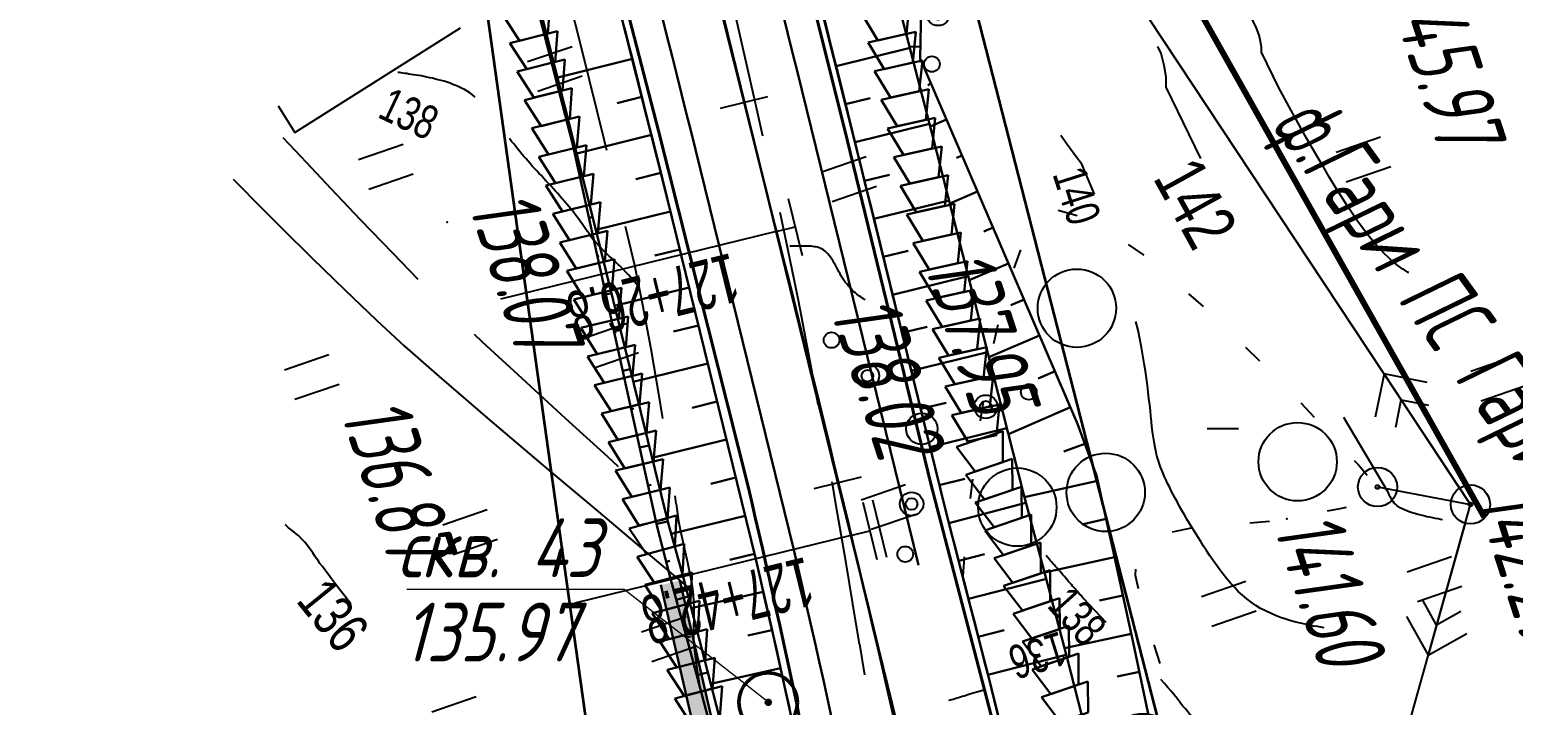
# Model space of a CAD drawing. Header units: millimetres. Extents: x -1799 to 6962, y -1020 to 4121.
# Drawn here: x 6834.9 to 6910.6, y -686.7 to -652.2 of the extents above; entities that cross this region are included whole.
import ezdxf

# ---------------------------------------------------------------- set-up
doc = ezdxf.new("R2010")
doc.units = ezdxf.units.MM
doc.linetypes.add('CONTI', pattern=[0])
for name, color, linetype, lineweight in [('10', 1, 'Continuous', 35), ('геология', 7, 'Continuous', 20), ('КОПИЯ_ОСЬ_13_ОТКОСЫ', 7, 'Continuous', 30), ('КОПИЯ_ОСЬ_ГРАНИЦЫ_ПОЛОС', 7, 'Continuous', 30), ('КОПИЯ_ОСЬ_ОТКОСЫ', 7, 'Continuous', 30), ('Новые опоры', 5, 'Continuous', 35), ('Огражд-перила', 1, 'ограждение2', 40), ('ОСЬ_ВЕРХ_ПОКРЫТИЯ_ГРАНИЦЫ_ПОЛОС', 7, 'Continuous', 30), ('ОСЬ_ВЕРХ_ПОКРЫТИЯ_ОСЬ', 1, 'Continuous', 30), ('Тротуар', 40, 'Continuous', 35)]:
    doc.layers.add(name, color=color, linetype=linetype, lineweight=lineweight)
for name, color, linetype in [('GOR_BDEFAULT', 212, 'CONTI'), ('PI_OTDEFAULT', 172, 'CONTI'), ('PI_TTDEFAULT', 5, 'CONTI'), ('PLN_O', 7, 'CONTI'), ('SIT_LDEFAULT', 7, 'CONTI'), ('USLZNDEFAULT', 7, 'CONTI'), ('канава', 7, 'Continuous'), ('КОПИЯ_ОСЬ_ТАНГЕНСЫ', 1, 'Continuous'), ('ОСЬ_ВЕРХ_ПОКРЫТИЯ_ПИКЕТЫ', 1, 'Continuous'), ('ОСЬ_ВЕРХ_ПОКРЫТИЯ_РАЗБИВКА_КРИВ', 1, 'Continuous'), ('ОСЬ_ВЕРХ_ПОКРЫТИЯ_ТАНГЕНСЫ', 1, 'Continuous'), ('разметка', 7, 'Continuous')]:
    doc.layers.add(name, color=color, linetype=linetype)
doc.layers.get('КОПИЯ_ОСЬ_ОТКОСЫ').off()
doc.styles.add('eskd', font='spds.shx', dxfattribs={"width": 1.2, "oblique": 15})
doc.styles.add('SHRFT', font='TXT', dxfattribs={"width": 3.5})
doc.styles.get("Standard").update_dxf_attribs({"font": 'arial.ttf'})
doc.styles.add('ГОСТ', font='', dxfattribs={"oblique": 15, "height": 4})
doc.styles.get('ГОСТ').set_extended_font_data('GOST type A')
doc.linetypes.add('ограждение2', pattern='A,0.25,-0.1,[132,ltypeshp.shx,S=0.1,R=0,X=-0.1,Y=0],-0.1,1', length=1.45)

# ---------------------------------------------------------------- blocks, each defined once
blk = doc.blocks.new('BL_2004')
at = {"color": 0}
blk.add_circle((0, 0), 2, dxfattribs=at)
blk = doc.blocks.new('BL_2011')
at = {"color": 0}
for p, q in [((0, 0), (0, 2.4)), ((1.6, 0), (1.6, 2.4))]:
    blk.add_line(p, q, dxfattribs=at)
blk = doc.blocks.new('BL_26')
at = {"color": 0}
for radius in [1, 0.1]:
    blk.add_circle((0, 0), radius, dxfattribs=at)
blk = doc.blocks.new('BL_2010')
at = {"color": 0}
for centre, radius in [((0, 5.78), 0.4), ((0, 3.46), 0.6), ((0, 3.46), 0.3), ((0, 0), 0.8), ((-3.46, -1.74), 0.6), ((-3.46, -1.74), 0.3), ((3.46, -1.74), 0.6), ((3.46, -1.74), 0.3), ((-5.78, -2.88), 0.4), ((5.78, -2.88), 0.4)]:
    blk.add_circle(centre, radius, dxfattribs=at)
blk = doc.blocks.new('6')
at = {"layer": 'канава', "color": 5, "linetype": 'Continuous', "lineweight": 30}
for p, q in [((-1.5, -1.25), (-1.5, 1.25)), ((0, 0.75), (-1.5, 1.25)), ((0, 0.75), (0, -0.75)), ((0, -0.75), (-1.5, -1.25))]:
    blk.add_line(p, q, dxfattribs=at)
blk = doc.blocks.new('*U57')
at = {"layer": 'КОПИЯ_ОСЬ_13_ОТКОСЫ'}
for points in [[(276.51, -521.282), (279.502, -532.858), (284.177, -551.278), (285.174, -554.988), (286.411, -559.683), (287.372, -563.491)], [(279.115, -518.639), (278.901, -529.064), (280.827, -533.516), (286.944, -547.715), (287.905, -550.363), (288.742, -554.12), (289.783, -558.892), (290.59, -562.774)], [(278.915, -528.461), (278.37, -528.448)], [(279.456, -530.346), (279.289, -530.418)], [(280.25, -532.182), (279.42, -532.54)], [(281.043, -534.018), (280.766, -534.137)], [(281.834, -535.854), (280.417, -536.465)], [(282.626, -537.691), (282.153, -537.895)], [(283.417, -539.528), (281.414, -540.391)], [(284.208, -541.365), (283.541, -541.653)], [(285, -543.202), (282.41, -544.317)], [(285.791, -545.038), (284.928, -545.41)], [(286.582, -546.875), (283.407, -548.243)], [(287.314, -548.735), (286.231, -549.129)], [(287.964, -550.625), (284.225, -551.458)], [(288.399, -552.577), (287.153, -552.855)], [(288.832, -554.53), (285.259, -555.309)], [(289.258, -556.484), (288.067, -556.744)], [(289.684, -558.438), (286.278, -559.18)], [(290.095, -560.395), (288.958, -560.632)]]:
    blk.add_lwpolyline(points, dxfattribs=at)
blk = doc.blocks.new('*U60')
at = {"layer": 'КОПИЯ_ОСЬ_13_ОТКОСЫ'}
for points in [[(290.183, -534.663), (293.073, -546.158), (296.951, -561.864), (297.7, -564.563), (298.66, -568.245), (299.826, -572.804)], [(289.583, -532.859), (292.065, -542.5), (293.095, -547.129), (296.375, -562.005), (297.08, -564.715), (298.072, -568.388), (299.277, -572.933)], [(291.028, -538.449), (291.135, -538.422)], [(291.525, -540.387), (291.561, -540.378)], [(292.02, -542.325), (292.111, -542.301)], [(292.46, -544.276), (292.49, -544.269)], [(292.894, -546.228), (293.08, -546.186)], [(293.327, -548.18), (293.389, -548.167)], [(293.757, -550.133), (294.04, -550.071)], [(294.188, -552.087), (294.282, -552.066)], [(294.619, -554.04), (294.999, -553.956)], [(295.049, -555.993), (295.176, -555.965)], [(295.48, -557.946), (295.958, -557.84)], [(295.911, -559.899), (296.07, -559.864)], [(296.341, -561.852), (296.917, -561.725)], [(296.839, -563.789), (297.029, -563.74)], [(297.352, -565.722), (297.96, -565.558)], [(297.873, -567.653), (298.076, -567.598)], [(298.39, -569.585), (298.964, -569.433)]]:
    blk.add_lwpolyline(points, dxfattribs=at)

msp = doc.modelspace()

# ---------------------------------------------------------------- hatches: boundary and pattern name
at = {"layer": 'Тротуар', "lineweight": 30, "ltscale": 7}
msp.add_hatch(color=256, dxfattribs=at).paths.add_polyline_path([(6868.062, -680.291), (6867.087, -680.515), (6872.012, -701.901), (6873.407, -713.472), (6872.702, -731.068), (6868.24, -747.774), (6854.387, -769.897), (6839.02, -785.177), (6782.805, -832.795), (6732.156, -876.708), (6733.124, -877.193), (6783.456, -833.554), (6839.697, -785.915), (6855.097, -770.647), (6869.167, -748.177), (6873.717, -731.141), (6874.409, -713.431), (6872.999, -701.728)])

# ---------------------------------------------------------------- linework, layer by layer
at = {"layer": '10'}
for points in [[(6893.698, -739.663), (6896.038, -716.233), (6894.478, -695.143), (6882.058, -646.693), (6862.996, -576.497), (6857.046, -557.057)], [(6827.636, -564.447), (6830.276, -572.757), (6838.856, -566.517), (6843.136, -580.797), (6843.136, -580.797), (6853.108, -614.593), (6860.778, -669.623), (6861.348, -673.673), (6863.458, -688.743), (6868.228, -703.413), (6859.498, -712.663), (6864.398, -716.093), (6868.468, -727.073), (6863.258, -739.043)], [(6843.136, -580.797), (6853.108, -614.593), (6860.778, -669.623), (6861.348, -673.673), (6863.458, -688.743), (6868.228, -703.413), (6859.498, -712.663), (6864.398, -716.093), (6868.468, -727.073), (6863.258, -739.043), (6864.268, -742.903)], [(6665.698, -943.573), (6667.658, -946.113), (6693.418, -926.393), (6690.158, -922.253), (6716.348, -901.533), (6718.498, -904.333), (6768.788, -862.303), (6777.188, -859.553), (6869.688, -782.433), (6884.528, -761.723), (6893.698, -739.663), (6896.038, -716.233), (6894.478, -695.143), (6882.058, -646.693)]]:
    msp.add_lwpolyline(points, dxfattribs=at)
at = {"layer": 'GOR_BDEFAULT', "color": 212, "flags": 128}
for points, elevation in [([(6905.282, -664.581), (6905.192, -664.521), (6905.092, -664.461), (6904.972, -664.391), (6904.852, -664.301), (6904.712, -664.201), (6904.562, -664.081), (6904.392, -663.941), (6904.222, -663.781), (6904.032, -663.601), (6903.842, -663.401), (6903.632, -663.161), (6903.402, -662.901), (6903.172, -662.611), (6902.922, -662.291), (6902.662, -661.931), (6902.392, -661.531), (6902.112, -661.111), (6901.822, -660.661), (6901.522, -660.181), (6901.232, -659.701), (6900.932, -659.201), (6900.632, -658.691), (6900.342, -658.191), (6900.062, -657.691), (6899.782, -657.211), (6899.522, -656.741), (6899.272, -656.291), (6899.042, -655.871), (6898.832, -655.471), (6898.642, -655.121), (6897.762, -653.311), (6897.752, -653.051), (6897.712, -652.761), (6897.632, -652.431), (6897.502, -652.081), (6897.332, -651.721), (6897.182, -651.341), (6896.542, -650.441), (6896.432, -650.311), (6896.312, -650.171), (6896.182, -650.021), (6896.052, -649.861), (6895.912, -649.691), (6895.762, -649.521), (6895.612, -649.351), (6895.462, -649.171), (6895.312, -649.001), (6895.172, -648.831), (6895.032, -648.661), (6894.892, -648.501), (6894.762, -648.351), (6894.642, -648.211), (6894.532, -648.081), (6893.852, -647.151), (6893.562, -646.711), (6893.222, -646.271), (6892.852, -645.851), (6892.432, -645.471), (6891.942, -645.081), (6891.342, -644.671), (6890.642, -644.261), (6889.542, -643.261), (6889.412, -643.111), (6889.272, -642.941), (6889.132, -642.761), (6888.982, -642.571), (6888.832, -642.381), (6888.672, -642.181), (6888.522, -641.971), (6888.362, -641.771), (6888.202, -641.571), (6888.042, -641.371), (6887.892, -641.171), (6887.752, -640.991), (6887.602, -640.811), (6887.472, -640.651), (6887.342, -640.501), (6886.282, -639.591), (6885.642, -639.321), (6885.132, -639.071), (6884.712, -638.711), (6884.302, -638.301), (6883.892, -637.901), (6883.092, -636.871), (6882.982, -636.701), (6882.862, -636.521), (6882.732, -636.321), (6882.602, -636.121), (6882.462, -635.901), (6882.322, -635.681), (6882.182, -635.461), (6882.042, -635.241), (6881.902, -635.011), (6881.762, -634.801), (6881.632, -634.581), (6881.502, -634.381), (6881.382, -634.191), (6881.262, -634.021), (6881.162, -633.861), (6880.562, -633.011), (6880.312, -632.681), (6880.282, -632.621), (6880.242, -632.561), (6880.212, -632.491), (6880.172, -632.421), (6880.132, -632.351), (6880.092, -632.271), (6880.052, -632.191), (6880.002, -632.101), (6879.952, -632.021), (6879.912, -631.931), (6879.862, -631.841), (6879.812, -631.751), (6879.762, -631.661), (6879.712, -631.571), (6879.662, -631.491), (6879.602, -631.401), (6879.552, -631.321), (6879.502, -631.241), (6879.452, -631.161), (6879.392, -631.081), (6879.342, -631.001), (6879.282, -630.921), (6879.232, -630.851), (6879.172, -630.781), (6879.112, -630.701), (6879.062, -630.631), (6879.002, -630.561), (6878.942, -630.491), (6878.872, -630.421), (6878.812, -630.351), (6878.752, -630.291), (6878.682, -630.221), (6878.622, -630.151), (6878.552, -630.091), (6878.492, -630.021), (6878.422, -629.961), (6878.362, -629.901), (6878.292, -629.831), (6878.232, -629.771), (6878.162, -629.711), (6878.102, -629.651), (6878.042, -629.591), (6877.982, -629.531), (6877.932, -629.481), (6877.872, -629.421), (6877.252, -628.621), (6877.212, -628.561), (6877.172, -628.501), (6877.122, -628.431), (6877.062, -628.351), (6876.992, -628.261), (6876.902, -628.141), (6876.792, -628.011), (6876.662, -627.851), (6876.512, -627.661), (6876.332, -627.451), (6876.122, -627.191), (6875.872, -626.901), (6875.592, -626.571), (6875.272, -626.201), (6874.912, -625.771)], 144), ([(6894.662, -658.731), (6892.892, -655.101), (6892.882, -654.581), (6892.792, -653.991), (6892.632, -653.381), (6892.462, -653.011)], 142), ([(6857.612, -655.601), (6857.472, -655.491), (6857.342, -655.391), (6857.202, -655.301), (6857.062, -655.221), (6856.912, -655.141), (6856.772, -655.071), (6856.622, -655.011), (6856.472, -654.951), (6856.332, -654.891), (6856.182, -654.841), (6856.032, -654.791), (6855.882, -654.751), (6855.732, -654.711), (6855.592, -654.681), (6855.442, -654.641), (6855.292, -654.611), (6855.152, -654.581), (6855.012, -654.551), (6854.872, -654.521), (6854.732, -654.501), (6854.602, -654.481), (6854.472, -654.461), (6854.352, -654.441), (6854.232, -654.421), (6854.122, -654.401), (6854.022, -654.391), (6853.922, -654.371), (6853.832, -654.361), (6853.752, -654.351), (6853.672, -654.341)], 138), ([(6865.872, -665.171), (6865.442, -664.671), (6864.992, -664.221), (6864.932, -664.161), (6864.862, -664.101), (6864.792, -664.031), (6864.712, -663.961), (6864.632, -663.891), (6864.552, -663.811), (6864.462, -663.731), (6864.372, -663.641), (6864.282, -663.551), (6864.192, -663.471), (6864.102, -663.381), (6864.012, -663.281), (6863.932, -663.191), (6863.842, -663.101), (6863.762, -663.011), (6863.692, -662.921), (6863.612, -662.831), (6863.542, -662.741), (6863.482, -662.651), (6863.412, -662.551), (6863.352, -662.461), (6863.282, -662.371), (6863.212, -662.271), (6863.152, -662.181), (6863.082, -662.081), (6863.012, -661.981), (6862.932, -661.881), (6862.862, -661.771), (6862.772, -661.661), (6862.692, -661.551), (6862.592, -661.431), (6862.502, -661.311), (6862.392, -661.191), (6862.292, -661.061), (6862.182, -660.931), (6862.062, -660.801), (6861.952, -660.671), (6861.832, -660.531), (6861.712, -660.401), (6861.592, -660.271), (6861.472, -660.131), (6861.342, -660.001), (6861.222, -659.871), (6861.102, -659.741), (6860.992, -659.611), (6860.872, -659.481), (6860.762, -659.361), (6860.642, -659.241), (6860.532, -659.121), (6860.422, -658.991), (6860.322, -658.871), (6860.212, -658.751), (6860.102, -658.631), (6860.002, -658.511), (6859.892, -658.381), (6859.792, -658.261), (6859.682, -658.131), (6859.582, -657.991), (6859.472, -657.861), (6859.362, -657.721)], 138), ([(6889.232, -660.551), (6888.592, -659.021), (6888.292, -658.651), (6887.842, -658.021), (6887.512, -657.561)], 140), ([(6875.552, -663.541), (6875.482, -663.471), (6875.412, -663.421), (6875.332, -663.371), (6875.252, -663.331), (6875.172, -663.301), (6875.092, -663.271), (6875.012, -663.251), (6874.932, -663.241), (6874.852, -663.231), (6874.772, -663.221), (6874.692, -663.211), (6874.612, -663.211), (6874.532, -663.211), (6874.462, -663.211), (6874.392, -663.211), (6873.682, -663.221)], 138), ([(6876.502, -665.051), (6876.442, -664.951), (6876.372, -664.841), (6876.302, -664.741), (6876.242, -664.631), (6876.182, -664.521), (6876.122, -664.401), (6876.062, -664.291), (6876.002, -664.181), (6875.942, -664.081), (6875.882, -663.971), (6875.822, -663.871), (6875.752, -663.781), (6875.692, -663.691), (6875.622, -663.611), (6875.552, -663.541)], 138), ([(6877.532, -665.961), (6877.492, -665.931), (6877.432, -665.901), (6877.372, -665.861), (6877.312, -665.821), (6877.242, -665.771), (6877.172, -665.721), (6877.102, -665.661), (6877.032, -665.601), (6876.952, -665.541), (6876.882, -665.471), (6876.802, -665.391), (6876.722, -665.311), (6876.652, -665.231), (6876.582, -665.141), (6876.502, -665.051)], 138), ([(6900.952, -682.701), (6900.792, -682.671), (6900.612, -682.641), (6900.412, -682.611), (6900.202, -682.571), (6899.982, -682.521), (6899.742, -682.471), (6899.502, -682.411), (6899.252, -682.341), (6898.992, -682.261), (6898.732, -682.171), (6898.472, -682.071), (6898.222, -681.961), (6897.962, -681.841), (6897.712, -681.711), (6897.472, -681.561), (6897.232, -681.401), (6897.012, -681.221), (6896.792, -681.041), (6896.572, -680.841), (6896.372, -680.631), (6896.172, -680.421), (6895.982, -680.201), (6895.802, -679.971), (6895.622, -679.741), (6895.452, -679.501), (6895.282, -679.261), (6895.122, -679.021), (6894.962, -678.781), (6894.802, -678.541), (6894.652, -678.301), (6894.502, -678.061), (6894.362, -677.831), (6894.222, -677.601), (6894.082, -677.371), (6893.952, -677.151), (6893.822, -676.931), (6893.692, -676.711), (6893.572, -676.501), (6893.462, -676.291), (6893.352, -676.091), (6893.242, -675.891), (6893.142, -675.701), (6893.052, -675.511), (6892.962, -675.331), (6892.882, -675.161), (6892.802, -674.991), (6892.732, -674.821), (6892.672, -674.661), (6892.602, -674.501), (6892.552, -674.341), (6892.502, -674.181), (6892.452, -674.021), (6892.402, -673.851), (6892.362, -673.671), (6892.332, -673.491), (6892.292, -673.301), (6892.262, -673.101), (6892.222, -672.891), (6892.192, -672.671), (6892.162, -672.431), (6892.142, -672.171), (6892.112, -671.901), (6892.082, -671.621), (6892.052, -671.311), (6892.012, -671.001), (6891.972, -670.671), (6891.932, -670.321), (6891.892, -669.961), (6891.832, -669.591), (6891.772, -669.201), (6891.702, -668.801), (6891.632, -668.381), (6891.542, -667.951), (6891.452, -667.511), (6891.342, -667.061)], 140), ([(6906.992, -677.191), (6906.892, -677.171), (6906.772, -677.141), (6906.642, -677.121), (6906.502, -677.091), (6906.352, -677.061), (6906.202, -677.031), (6906.052, -676.991), (6905.902, -676.951), (6905.742, -676.911), (6905.592, -676.871), (6905.452, -676.831), (6905.302, -676.781), (6905.172, -676.731), (6905.052, -676.681), (6904.932, -676.621), (6904.832, -676.571), (6904.742, -676.511), (6904.662, -676.451), (6904.592, -676.391), (6904.532, -676.331), (6904.472, -676.261), (6904.432, -676.201), (6904.392, -676.141), (6904.352, -676.071), (6904.322, -676.011), (6904.292, -675.951), (6904.272, -675.891), (6904.242, -675.831), (6904.222, -675.781), (6904.192, -675.721), (6901.962, -671.961)], 142), ([(6851.262, -681.471), (6850.972, -681.101), (6850.712, -680.771), (6850.482, -680.471), (6850.282, -680.201), (6850.102, -679.961), (6849.942, -679.751), (6849.812, -679.571), (6849.692, -679.411), (6849.592, -679.271), (6849.502, -679.151), (6849.432, -679.041), (6849.372, -678.951), (6849.322, -678.871), (6849.272, -678.811), (6849.242, -678.751), (6848.922, -678.331), (6848.752, -678.151), (6848.612, -678.011), (6848.482, -677.901), (6848.352, -677.801), (6848.212, -677.691), (6848.092, -677.591), (6848.002, -677.511), (6847.942, -677.461), (6847.912, -677.441)], 136), ([(6889.822, -682.431), (6888.682, -681.221), (6888.632, -681.171), (6888.582, -681.111), (6888.532, -681.041), (6888.472, -680.981), (6888.422, -680.921), (6888.362, -680.851), (6888.302, -680.781), (6888.242, -680.711), (6888.182, -680.641), (6888.112, -680.571), (6888.052, -680.491), (6887.982, -680.421), (6887.912, -680.341), (6887.842, -680.261), (6887.772, -680.171), (6887.702, -680.091), (6887.622, -680.001), (6887.542, -679.921), (6887.472, -679.831), (6887.392, -679.741), (6887.322, -679.651), (6887.242, -679.571), (6887.172, -679.491), (6887.102, -679.411), (6887.032, -679.331), (6886.972, -679.261), (6886.912, -679.191), (6886.852, -679.121), (6886.802, -679.061), (6886.762, -679.011)], 138), ([(6895.742, -688.331), (6895.702, -688.331), (6895.652, -688.321), (6895.602, -688.311), (6895.552, -688.301), (6895.492, -688.281), (6895.432, -688.261), (6895.362, -688.231), (6895.292, -688.201), (6895.212, -688.161), (6895.132, -688.121), (6895.042, -688.071), (6894.962, -688.011), (6894.862, -687.941), (6894.772, -687.861), (6894.672, -687.761), (6894.572, -687.661), (6894.462, -687.551), (6894.352, -687.431), (6894.242, -687.291), (6894.122, -687.151), (6893.992, -687.001), (6893.872, -686.841), (6893.732, -686.681), (6893.592, -686.501), (6893.452, -686.321), (6893.302, -686.131), (6893.142, -685.941), (6892.982, -685.751), (6892.802, -685.541), (6892.622, -685.341)], 138), ([(6881.802, -686.401), (6881.872, -686.381), (6881.942, -686.361), (6882.022, -686.341), (6882.112, -686.311), (6882.202, -686.281), (6882.292, -686.261), (6882.382, -686.231), (6882.482, -686.201), (6882.582, -686.171), (6882.672, -686.141), (6882.762, -686.111), (6882.862, -686.081), (6882.942, -686.061), (6883.022, -686.031), (6883.102, -686.011)], 136), ([(6881.802, -686.401), (6881.872, -686.381), (6881.942, -686.361), (6882.022, -686.341), (6882.112, -686.311), (6882.202, -686.281), (6882.292, -686.261), (6882.382, -686.231), (6882.482, -686.201), (6882.582, -686.171), (6882.672, -686.141), (6882.762, -686.111), (6882.862, -686.081), (6882.942, -686.061), (6883.022, -686.031), (6883.102, -686.011)], 136), ([(6883.102, -686.011), (6883.642, -685.851)], 136)]:
    msp.add_lwpolyline(points, dxfattribs=dict(at, elevation=elevation))
at = {"layer": 'PI_TTDEFAULT', "color": 5}
for p in [(6856.182, -661.981, 137.107), (6854.012, -668.321, 136.87), (6908.422, -676.401, 142.293), (6899.042, -677.141, 141.598)]:
    msp.add_point(p, dxfattribs=at)
at = {"layer": 'SIT_LDEFAULT', "color": 7}
for p, q in [((6908.422, -676.401), (6863.622, -608.641)), ((6861.902, -648.601), (6863.062, -653.201)), ((6871.962, -656.071), (6870.882, -651.351)), ((6848.412, -657.401), (6856.872, -652.061)), ((6863.052, -653.201), (6864.202, -657.811)), ((6847.562, -656.051), (6848.412, -657.401)), ((6872.302, -657.591), (6871.962, -656.071)), ((6847.802, -657.661), (6848.122, -658.001)), ((6848.122, -658.001), (6848.982, -658.931)), ((6864.202, -657.811), (6864.322, -658.311)), ((6848.982, -658.931), (6850.252, -660.271)), ((6845.252, -659.791), (6845.582, -660.121)), ((6845.582, -660.121), (6846.462, -661.011)), ((6850.252, -660.271), (6851.762, -661.871)), ((6846.462, -661.011), (6847.742, -662.291)), ((6851.762, -661.871), (6853.392, -663.561)), ((6873.582, -663.341), (6873.182, -661.501)), ((6887.382, -661.381), (6888.352, -661.641)), ((6847.742, -662.291), (6849.292, -663.821)), ((6865.272, -662.191), (6865.742, -664.191)), ((6874.122, -665.991), (6873.582, -663.341)), ((6885.122, -664.341), (6885.472, -663.401)), ((6890.942, -663.121), (6891.702, -663.641)), ((6849.292, -663.821), (6850.952, -665.441)), ((6853.392, -663.561), (6854.692, -664.901)), ((6865.742, -664.191), (6866.162, -666.211)), ((6891.702, -663.641), (6891.752, -663.681)), ((6850.952, -665.441), (6852.572, -666.991)), ((6894.022, -665.641), (6894.782, -666.291)), ((6866.162, -666.211), (6866.582, -668.451)), ((6874.652, -668.741), (6874.122, -665.991)), ((6852.572, -666.991), (6854.012, -668.321)), ((6884.092, -668.191), (6884.312, -667.221)), ((6857.562, -667.701), (6857.972, -668.091)), ((6854.012, -668.321), (6855.782, -669.871)), ((6857.972, -668.091), (6859.992, -669.961)), ((6866.582, -668.451), (6866.972, -670.761)), ((6875.122, -671.301), (6874.642, -668.741)), ((6896.942, -668.371), (6897.662, -669.061)), ((6855.782, -669.871), (6858.252, -671.991)), ((6859.992, -669.961), (6862.202, -671.991)), ((6904.012, -669.731), (6903.562, -671.941)), ((6907.872, -675.571), (6904.012, -669.731)), ((6906.222, -670.181), (6904.012, -669.731)), ((6866.972, -670.761), (6867.172, -672.011)), ((6904.612, -672.451), (6904.892, -671.061)), ((6904.892, -671.061), (6906.282, -671.341)), ((6883.412, -672.131), (6883.572, -671.141)), ((6899.762, -671.221), (6900.452, -671.941)), ((6858.252, -671.991), (6861.072, -674.391)), ((6862.202, -671.991), (6864.362, -673.961)), ((6894.982, -672.521), (6896.582, -672.521)), ((6864.362, -673.961), (6864.922, -674.461)), ((6861.072, -674.391), (6863.892, -676.771)), ((6902.482, -674.151), (6902.702, -674.381)), ((6902.702, -674.381), (6903.152, -674.901)), ((6876.112, -676.861), (6875.832, -675.241)), ((6882.902, -676.101), (6883.022, -675.111)), ((6903.682, -675.511), (6908.422, -676.401)), ((6867.802, -675.971), (6867.862, -676.371)), ((6863.892, -676.771), (6866.332, -678.831)), ((6867.872, -676.371), (6868.002, -677.251)), ((6876.532, -679.301), (6876.112, -676.861)), ((6890.112, -741.791), (6908.422, -676.401)), ((6901.762, -676.621), (6901.112, -676.741)), ((6902.082, -676.551), (6901.762, -676.621)), ((6867.882, -677.151), (6868.002, -677.251)), ((6868.002, -677.251), (6868.102, -677.771)), ((6868.102, -677.771), (6868.212, -678.301)), ((6894.172, -677.621), (6893.192, -677.821)), ((6894.182, -677.611), (6894.162, -677.611)), ((6898.162, -677.281), (6897.162, -677.361)), ((6908.152, -677.361), (6906.262, -684.101)), ((6868.212, -678.301), (6868.332, -678.841)), ((6866.332, -678.831), (6868.062, -680.291)), ((6868.332, -678.841), (6868.452, -679.371)), ((6868.452, -679.371), (6868.562, -679.881)), ((6876.902, -681.481), (6876.532, -679.301)), ((6882.522, -680.081), (6882.602, -679.081)), ((6868.562, -679.881), (6868.652, -680.371)), ((6891.322, -679.701), (6891.312, -680.011)), ((6891.312, -680.011), (6891.462, -680.701)), ((6868.062, -680.291), (6868.722, -680.841)), ((6868.652, -680.371), (6868.722, -680.841)), ((6868.722, -680.841), (6868.762, -681.291)), ((6868.762, -681.291), (6868.772, -681.741)), ((6877.242, -683.541), (6876.892, -681.481)), ((6906.692, -682.561), (6906.002, -681.331)), ((6868.772, -682.201), (6868.762, -682.651)), ((6868.772, -681.741), (6868.772, -682.201)), ((6905.152, -682.131), (6906.262, -684.101)), ((6907.932, -681.871), (6906.692, -682.561)), ((6868.762, -682.651), (6868.762, -683.111)), ((6868.762, -683.111), (6868.782, -683.561)), ((6906.262, -684.101), (6908.242, -682.991)), ((6868.782, -683.561), (6868.822, -684.011)), ((6877.512, -685.101), (6877.252, -683.541)), ((6892.252, -683.581), (6892.572, -684.531)), ((6868.822, -684.011), (6868.952, -684.891)), ((6868.952, -684.891), (6869.102, -685.851))]:
    msp.add_line(p, q, dxfattribs=at)
at = {"layer": 'геология', "color": 1, "linetype": 'Continuous'}
for p, q in [((6854.124, -680.734), (6865.215, -680.734)), ((6865.215, -680.734), (6872.55, -686.463))]:
    msp.add_line(p, q, dxfattribs=at)
at = {"layer": 'геология', "color": 1, "linetype": 'Continuous', "lineweight": 50}
for radius in [1.5, 0.103]:
    msp.add_circle((6872.574, -686.509), radius, dxfattribs=at)
at = {"layer": 'КОПИЯ_ОСЬ_13_ОТКОСЫ'}
for points in [[(6872.899, -641.583), (6877.12, -658.364), (6881.651, -676.813), (6882.62, -680.522), (6883.815, -685.192), (6884.739, -688.961)], [(6863.211, -644.063), (6867.412, -660.762), (6871.94, -679.198), (6872.789, -682.914), (6873.819, -687.537)], [(6877.937, -645.847), (6880.929, -657.423), (6885.604, -675.843), (6886.602, -679.553), (6887.838, -684.248), (6888.8, -688.056)], [(6860.713, -650.208), (6863.604, -661.703), (6867.482, -677.409), (6868.231, -680.108), (6869.191, -683.789), (6870.356, -688.349)], [(6876.043, -654.025), (6879.815, -653.084)], [(6865.641, -653.651), (6861.828, -654.607)], [(6866.127, -655.591), (6864.856, -655.909)], [(6876.526, -655.966), (6877.784, -655.653)], [(6877.007, -657.907), (6880.812, -656.966)], [(6866.611, -657.531), (6862.8, -658.479)], [(6867.093, -659.472), (6865.823, -659.787)], [(6877.491, -659.874), (6878.76, -659.563)], [(6877.969, -661.817), (6881.805, -660.874)], [(6867.579, -661.439), (6863.77, -662.375)], [(6868.055, -663.382), (6866.786, -663.693)], [(6878.445, -663.759), (6879.725, -663.445)], [(6878.923, -665.701), (6882.789, -664.751)], [(6868.533, -665.324), (6864.729, -666.258)], [(6869.01, -667.266), (6867.742, -667.577)], [(6879.4, -667.643), (6880.688, -667.326)], [(6879.877, -669.586), (6883.773, -668.629)], [(6869.487, -669.208), (6865.688, -670.141)], [(6869.964, -671.151), (6868.698, -671.462)], [(6880.353, -671.528), (6881.652, -671.209)], [(6880.831, -673.47), (6884.758, -672.506)], [(6870.441, -673.093), (6866.647, -674.024)], [(6870.918, -675.035), (6869.653, -675.346)], [(6881.308, -675.412), (6882.616, -675.091)], [(6881.792, -677.353), (6885.733, -676.323)], [(6871.395, -676.977), (6867.62, -677.904)], [(6871.872, -678.92), (6870.613, -679.229)], [(6882.298, -679.288), (6883.611, -678.945)], [(6872.321, -680.868), (6868.648, -681.707)], [(6882.8, -681.224), (6886.774, -680.207)], [(6872.766, -682.818), (6871.541, -683.098)], [(6883.296, -683.161), (6884.62, -682.823)], [(6883.792, -685.099), (6887.793, -684.075)], [(6873.202, -684.77), (6869.644, -685.564)]]:
    msp.add_lwpolyline(points, dxfattribs=at)
at = {"layer": 'КОПИЯ_ОСЬ_ГРАНИЦЫ_ПОЛОС'}
msp.add_lwpolyline([(6873.318, -651.338), (6873.56, -652.309), (6873.803, -653.28), (6874.044, -654.252), (6874.286, -655.223), (6874.526, -656.195), (6874.767, -657.166), (6875.007, -658.138), (6875.246, -659.11), (6875.485, -660.082), (6875.723, -661.053), (6875.961, -662.023), (6876.2, -662.994), (6876.438, -663.965), (6876.676, -664.935), (6876.914, -665.906), (6877.153, -666.877), (6877.391, -667.847), (6877.629, -668.818), (6877.868, -669.789), (6878.106, -670.759), (6878.344, -671.73), (6878.582, -672.701), (6878.821, -673.671), (6879.059, -674.642), (6879.297, -675.613), (6879.536, -676.583), (6879.774, -677.554), (6880.012, -678.525), (6880.25, -679.497)], dxfattribs=at)
at = {"layer": 'КОПИЯ_ОСЬ_ТАНГЕНСЫ'}
msp.add_line((6855.882, -592.811), (6894.062, -748.341), dxfattribs=at)
at = {"layer": 'Новые опоры', "color": 1, "lineweight": 80, "ltscale": 7}
msp.add_lwpolyline([(6839.028, -572.813), (6845.841, -618.184), (6871.984, -611.013), (6909.121, -677.048)], dxfattribs=at)
at = {"layer": 'Огражд-перила', "ltscale": 7}
for points in [[(6896.7, -723.345), (6890.147, -719.987, -0.147582), (6888.554, -714.874, 0.044303), (6884.466, -689.142), (6884.466, -689.142), (6884.466, -689.142), (6884.466, -689.142), (6880.875, -675.358), (6876.458, -657.153), (6872.978, -643.266), (6865.471, -614.701), (6853.4, -571.782), (6843.094, -538.159), (6828.065, -491.494), (6818.207, -462.527), (6803.205, -420.15), (6784.642, -367.708), (6778.158, -349.714)], [(6769.559, -352.619), (6778.371, -378), (6801.678, -443.922), (6813.542, -477.411), (6825.83, -514.263), (6834.96, -543.468), (6844.279, -574.202), (6853.431, -606.082), (6861.013, -634.298), (6866.967, -657.33), (6871.548, -675.493, -0.012488), (6876.824, -700.767, -0.040689), (6878.214, -717.581, -0.039762), (6876.683, -733.804, -0.056014), (6870.452, -752.458, -0.095933), (6837.384, -790.69), (6811.373, -812.86), (6779.641, -839.9), (6746.176, -868.466), (6738.053, -875.408, -0.45951), (6730.063, -874.699, -1.674407)]]:
    msp.add_lwpolyline(points, format="xyb", dxfattribs=at)
at = {"layer": 'ОСЬ_ВЕРХ_ПОКРЫТИЯ_ГРАНИЦЫ_ПОЛОС'}
for points in [[(6865.241, -652.057), (6865.484, -653.024), (6865.727, -653.991), (6865.969, -654.958), (6866.211, -655.926), (6866.452, -656.893), (6866.693, -657.861), (6866.933, -658.828), (6867.173, -659.796), (6867.412, -660.764), (6867.651, -661.732), (6867.89, -662.7), (6868.127, -663.668), (6868.366, -664.638), (6868.604, -665.609), (6868.842, -666.58), (6869.081, -667.55), (6869.319, -668.521), (6869.557, -669.491), (6869.795, -670.462), (6870.034, -671.433), (6870.272, -672.403), (6870.51, -673.374), (6870.748, -674.344), (6870.987, -675.315), (6871.225, -676.286), (6871.463, -677.256), (6871.701, -678.227), (6871.94, -679.197), (6872.158, -680.15), (6872.376, -681.102), (6872.592, -682.053), (6872.808, -683.002), (6873.023, -683.951), (6873.235, -684.898), (6873.446, -685.844), (6873.655, -686.79)], [(6867.18, -651.568), (6867.424, -652.536), (6867.667, -653.504), (6867.909, -654.472), (6868.151, -655.44), (6868.392, -656.408), (6868.633, -657.377), (6868.874, -658.345), (6869.114, -659.314), (6869.354, -660.283), (6869.593, -661.252), (6869.831, -662.221), (6870.07, -663.19), (6870.308, -664.161), (6870.546, -665.131), (6870.784, -666.102), (6871.023, -667.073), (6871.261, -668.043), (6871.499, -669.014), (6871.738, -669.985), (6871.976, -670.955), (6872.214, -671.926), (6872.452, -672.897), (6872.691, -673.867), (6872.929, -674.838), (6873.167, -675.809), (6873.405, -676.779), (6873.644, -677.75), (6873.882, -678.721), (6874.1, -679.674), (6874.318, -680.626), (6874.535, -681.578), (6874.752, -682.53), (6874.967, -683.48), (6875.18, -684.43), (6875.392, -685.38), (6875.602, -686.329), (6875.809, -687.278)], [(6875.427, -651.56), (6875.67, -652.532), (6875.913, -653.504), (6876.156, -654.476), (6876.398, -655.448), (6876.639, -656.42), (6876.88, -657.393), (6877.12, -658.365), (6877.36, -659.338), (6877.6, -660.311), (6877.839, -661.284), (6878.077, -662.254), (6878.316, -663.225), (6878.554, -664.196), (6878.792, -665.166), (6879.03, -666.137), (6879.269, -667.107), (6879.507, -668.078), (6879.745, -669.049), (6879.984, -670.019), (6880.222, -670.99), (6880.46, -671.96), (6880.698, -672.931), (6880.937, -673.902), (6881.175, -674.872), (6881.413, -675.843), (6881.651, -676.813), (6881.899, -677.76), (6882.148, -678.709), (6882.396, -679.659), (6882.643, -680.61), (6882.89, -681.563), (6883.136, -682.518), (6883.381, -683.474), (6883.624, -684.433), (6883.865, -685.393), (6884.105, -686.355), (6884.342, -687.319)]]:
    msp.add_lwpolyline(points, dxfattribs=at)
at = {"layer": 'ОСЬ_ВЕРХ_ПОКРЫТИЯ_ОСЬ'}
msp.add_lwpolyline([(6833.954, -524.516, -0.017489), (6872.982, -662.471), (6872.982, -662.471), (6876.792, -677.989), (6876.792, -677.989), (6877.722, -681.79), (6878.182, -683.692), (6878.636, -685.595), (6878.86, -686.547), (6879.082, -687.5)], format="xyb", dxfattribs=at)
at = {"layer": 'ОСЬ_ВЕРХ_ПОКРЫТИЯ_ПИКЕТЫ'}
for p, q in [((6870.136, -656.168), (6872.562, -655.564)), ((6874.914, -675.584), (6877.342, -674.988))]:
    msp.add_line(p, q, dxfattribs=at)
at = {"layer": 'ОСЬ_ВЕРХ_ПОКРЫТИЯ_РАЗБИВКА_КРИВ'}
for p, q in [((6873.596, -660.776), (6874.311, -663.689)), ((6872.982, -662.471), (6858.9, -665.928)), ((6872.982, -662.471), (6873.953, -662.232)), ((6877.405, -676.294), (6878.12, -679.207)), ((6877.891, -676.175), (6878.606, -679.088)), ((6876.792, -677.989), (6877.763, -677.751)), ((6876.792, -677.989), (6862.71, -681.446))]:
    msp.add_line(p, q, dxfattribs=at)
at = {"layer": 'ОСЬ_ВЕРХ_ПОКРЫТИЯ_ТАНГЕНСЫ'}
msp.add_line((6855.882, -592.811), (6894.062, -748.341), dxfattribs=at)
at = {"layer": 'разметка', "lineweight": 30, "ltscale": 7}
msp.add_lwpolyline([(6683.235, -202.238, -0.016421), (6708.994, -225.067, -0.069268), (6737.03, -259.559, -0.03752), (6750.467, -286.898, -0.011737), (6760.767, -314.548), (6773.314, -349.922), (6811.584, -457.82, -0.007544), (6830.897, -514.993, -0.000894), (6838.548, -538.969, -0.015332), (6872.565, -660.771, -0.007602), (6880.549, -694.188, -0.040426), (6883.353, -715.3)], format="xyb", dxfattribs=at)
at = {"layer": 'Тротуар', "lineweight": 30, "ltscale": 7}
for points in [[(6732.156, -876.708), (6782.805, -832.795), (6839.02, -785.177), (6854.311, -770.018), (6868.24, -747.774), (6872.722, -730.99), (6873.407, -713.472), (6872.012, -701.901), (6867.087, -680.515)], [(6733.124, -877.193), (6783.456, -833.554), (6839.697, -785.915), (6855.097, -770.647), (6869.167, -748.177), (6873.717, -731.141), (6874.409, -713.431), (6872.999, -701.728), (6868.062, -680.291)]]:
    msp.add_lwpolyline(points, dxfattribs=at)

# ---------------------------------------------------------------- block references
at = {"layer": 'USLZNDEFAULT', "color": 7, "rotation": 289}
for name, p in [('BL_2010', (6881.772, -647.511)), ('BL_2011', (6860.292, -653.791)), ('BL_2011', (6851.662, -658.791)), ('BL_2011', (6901.562, -658.411)), ('BL_2011', (6875.312, -659.411)), ('BL_2004', (6888.332, -666.381)), ('BL_2010', (6880.412, -672.541)), ('BL_2011', (6863.162, -667.911)), ('BL_2011', (6847.882, -669.521)), ('BL_2011', (6908.442, -669.601)), ('BL_2004', (6899.602, -674.221)), ('BL_2004', (6889.805, -675.788, 139)), ('BL_2004', (6885.292, -676.541)), ('BL_26', (6903.682, -675.511)), ('BL_2011', (6877.312, -676.161)), ('BL_26', (6908.422, -676.401)), ('BL_2011', (6855.962, -677.441)), ('BL_2011', (6905.192, -679.851)), ('BL_2011', (6894.692, -681.101)), ('BL_2011', (6866.112, -682.911)), ('BL_2011', (6855.402, -686.991)), ('BL_2004', (6891.692, -689.091))]:
    msp.add_blockref(name, p, dxfattribs=at)
at = {"layer": 'КОПИЯ_ОСЬ_13_ОТКОСЫ'}
for name, p in [('*U60', (6570.531, -115.545)), ('*U57', (6601.427, -124.565))]:
    msp.add_blockref(name, p, dxfattribs=at)
at = {"layer": 'КОПИЯ_ОСЬ_ОТКОСЫ'}
for p, rotation in [((6860.601, -652.537), 284.2866086832449), ((6878.895, -652.538), 282.6924555728392), ((6860.972, -653.991), 284.2866086832449), ((6879.225, -654.001), 282.6924555728392), ((6861.342, -655.444), 284.2866086832449), ((6879.554, -655.464), 282.6385893704299), ((6861.712, -656.898), 284.2866086832449), ((6879.882, -656.928), 282.6385893704299), ((6862.081, -658.352), 283.7866066096096), ((6880.21, -658.392), 282.6385893704299), ((6862.438, -659.809), 283.7866066096096), ((6880.539, -659.855), 282.6385893704299), ((6862.795, -661.266), 283.7866066096096), ((6880.867, -661.319), 282.6385893704299), ((6863.153, -662.722), 283.7866066096096), ((6881.195, -662.783), 282.6385893704299), ((6863.507, -664.18), 283.6672033172005), ((6881.523, -664.246), 282.6385893704299), ((6863.862, -665.637), 283.6672033172005), ((6881.851, -665.71), 282.6385893704299), ((6864.216, -667.095), 283.6672033172005), ((6882.18, -667.174), 282.6385893704299), ((6864.571, -668.552), 283.6672033172005), ((6882.508, -668.637), 282.6385893704299), ((6864.925, -670.01), 283.6672033172005), ((6882.836, -670.101), 282.6385893704299), ((6865.28, -671.467), 283.6672033172005), ((6883.164, -671.565), 282.6385893704299), ((6865.634, -672.925), 283.6672033172005), ((6883.492, -673.028), 282.6385893704299), ((6865.988, -674.382), 283.6672033172005), ((6883.845, -674.485), 288.7874968116694), ((6866.343, -675.84), 283.6672033172005), ((6884.328, -675.905), 288.7874968116694), ((6866.697, -677.298), 283.6672033172005), ((6884.811, -677.325), 288.7874968116694), ((6867.085, -678.747), 285.2860534331055), ((6885.294, -678.745), 288.7874968116694), ((6867.48, -680.193), 285.2860534331055), ((6885.777, -680.165), 288.7874968116694), ((6867.865, -681.643), 284.847759627271), ((6886.26, -681.585), 288.7874968116694), ((6868.25, -683.093), 284.847759627271), ((6886.743, -683.006), 288.7874968116694), ((6868.631, -684.544), 284.5764770554713), ((6887.226, -684.426), 288.7874968116694), ((6869.009, -685.995), 284.5764770554713), ((6887.709, -685.846), 288.7874968116694), ((6888.192, -687.266), 288.7874968116694), ((6869.386, -687.447), 284.5764770554713)]:
    msp.add_blockref('6', p, dxfattribs=dict(at, rotation=rotation))

# ---------------------------------------------------------------- texts
at = {"layer": 'GOR_BDEFAULT', "color": 212, "style": 'SHRFT', "width": 0.75}
for s, height, rotation, p in [('138', 1.7223, 334.75063, (6852.57, -656.605, 138)), ('142', 2.625, 298.89489, (6892.185, -659.723, 142)), ('140', 1.7223, 287.74212, (6887.075, -659.527, 140)), ('136', 2.1263, 308.96754, (6848.425, -681.338, 136)), ('138', 1.7223, 311.90945, (6886.755, -681.604, 138)), ('136', 1.7223, 197.20016, (6887.463, -682.866, 136))]:
    msp.add_text(s, height=height, rotation=rotation, dxfattribs=at).set_placement(p)
at = {"layer": 'PI_OTDEFAULT', "color": 172, "style": 'eskd', "oblique": 10, "width": 0.8}
for s, p in [('145.97', (6904.26, -650.556)), ('138.07', (6857.261, -661.156)), ('137.95', (6880.522, -664.211)), ('138.02', (6875.722, -666.531)), ('136.87', (6850.722, -671.731)), ('142.29', (6908.679, -676.138)), ('141.60', (6898.353, -677.563))]:
    msp.add_text(s, height=3.5, rotation=288, dxfattribs=at).set_placement(p)
at = {"layer": 'PLN_O', "style": 'eskd', "oblique": 10, "width": 0.8}
msp.add_text('ф.Гари ПС Гари', height=3.5, rotation=306, dxfattribs=at).set_placement((6898.179, -657.014))
at = {"layer": 'геология', "color": 1, "style": 'ГОСТ', "oblique": 15}
for s, p in [('скв. 43', (6853.631, -680.134)), ('135.97', (6853.909, -684.427))]:
    msp.add_text(s, height=3, rotation=0.1, dxfattribs=at).set_placement(p)
at = {"layer": 'ОСЬ_ВЕРХ_ПОКРЫТИЯ_РАЗБИВКА_КРИВ', "width": 0.6}
for s, p in [('127+26.8', (6870.673, -663.552)), ('127+42.8', (6874.483, -679.071))]:
    msp.add_text(s, height=2.5, rotation=193.79241, dxfattribs=at).set_placement(p)

doc.saveas('drawing.dxf')
